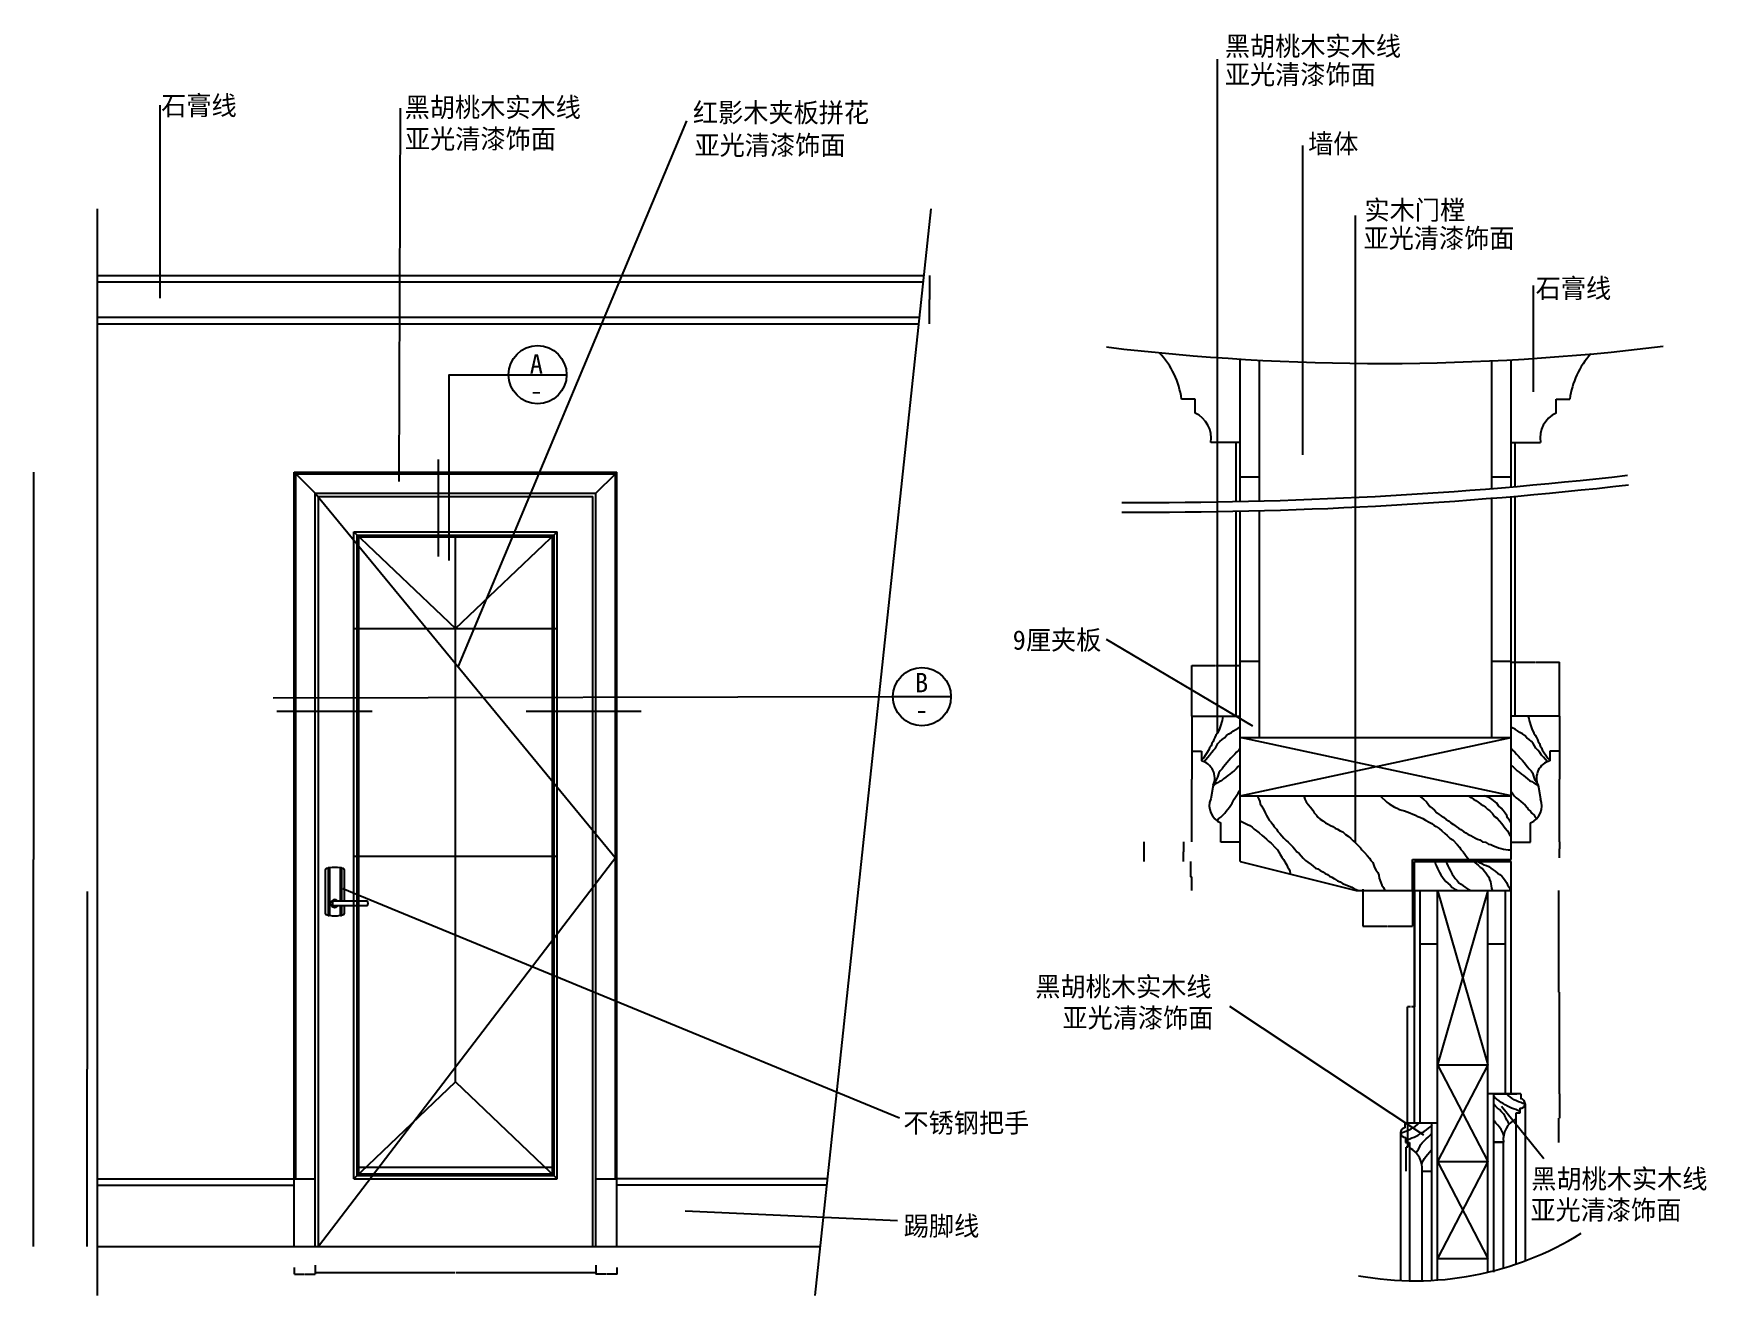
# Model space of a CAD drawing. Header units: metres. Extents: x 196 to 5380, y 199 to 7090.
# Drawn here: x 196 to 5380, y 3178 to 7090 of the extents above; entities that cross this region are included whole.
import ezdxf

# ---------------------------------------------------------------- set-up
doc = ezdxf.new("R2010")
doc.units = ezdxf.units.M
for name, color, linetype in [('2', 2, 'Continuous'), ('3', 3, 'Continuous'), ('4', 4, 'Continuous'), ('7', 7, 'Continuous'), ('BH', 3, 'Continuous'), ('DIM', 3, 'Continuous'), ('TEXT', 3, 'Continuous')]:
    doc.layers.add(name, color=color, linetype=linetype)
doc.dimstyles.get("Standard").update_dxf_attribs({"dimtxt": 2.5, "dimasz": 2.5, "dimexe": 1.25, "dimexo": 0.625, "dimtad": 1, "dimcen": 2.5, "dimazin": 3, "dimtfac": 1, "dimtmove": 0, "dimatfit": 3})

# ---------------------------------------------------------------- blocks, each defined once
blk = doc.blocks.new('*D1')
for p, q in [((4475.02, 4433.19), (4475.02, 4073.19)), ((4463.035, 4073.19), (4453.8, 4073.19)), ((4454.05, 3713.19), (4454.05, 4073.19)), ((4475.27, 4073.19), (4466.035, 4073.19))]:
    blk.add_line(p, q)
at = {"layer": 'Defpoints'}
for p in [(4475.02, 4433.19), (4475.02, 4073.19), (4454.05, 3713.19)]:
    blk.add_point(p, dxfattribs=at)
at = {"layer": 'DIM', "insert": (4464.535, 4073.19), "char_height": 1, "attachment_point": 5}
blk.add_mtext('120', dxfattribs=at)
blk = doc.blocks.new('*D2')
for p, q in [((4921.54, 4433.19), (4921.54, 4118.19)), ((4921.79, 4118.19), (4924.77, 4118.19)), ((4925.02, 3803.19), (4925.02, 4118.19))]:
    blk.add_line(p, q)
at = {"layer": 'Defpoints'}
for p in [(4921.54, 4433.19), (4921.54, 4118.19), (4925.02, 3803.19)]:
    blk.add_point(p, dxfattribs=at)
at = {"layer": 'DIM', "insert": (4923.28, 4119.315), "char_height": 1, "attachment_point": 5}
blk.add_mtext('120', dxfattribs=at)
blk = doc.blocks.new('*D3')
for p, q in [((361.65, 4429.87), (361.65, 3879.87)), ((361.4, 3879.87), (361.15, 3879.87)), ((361.65, 3329.87), (361.65, 3879.87)), ((361.65, 3879.87), (361.65, 3879.87)), ((361.9, 3879.87), (362.15, 3879.87))]:
    blk.add_line(p, q)
at = {"layer": 'Defpoints'}
for p in [(361.65, 4429.87), (361.65, 3879.87), (361.65, 3329.87)]:
    blk.add_point(p, dxfattribs=at)
at = {"layer": 'BH', "insert": (361.65, 3880.995), "char_height": 1, "attachment_point": 5}
blk.add_mtext('0', dxfattribs=at)
blk = doc.blocks.new('*D4')
for p, q in [((196.08, 5729.87), (196.08, 4529.87)), ((195.83, 4529.87), (195.58, 4529.87)), ((196.08, 3329.87), (196.08, 4529.87)), ((196.08, 4529.87), (196.08, 4529.87)), ((196.33, 4529.87), (196.58, 4529.87))]:
    blk.add_line(p, q)
at = {"layer": 'Defpoints'}
for p in [(196.08, 5729.87), (196.08, 4529.87), (196.08, 3329.87)]:
    blk.add_point(p, dxfattribs=at)
at = {"layer": 'BH', "insert": (196.08, 4530.995), "char_height": 1, "attachment_point": 5}
blk.add_mtext('0', dxfattribs=at)
blk = doc.blocks.new('*D5')
for p, q in [((1068.86, 3271.87), (1068.86, 3249.82)), ((1938.86, 3271.87), (1938.86, 3249.82)), ((1069.11, 3249.82), (1502.36, 3249.82)), ((1505.36, 3249.82), (1938.61, 3249.82))]:
    blk.add_line(p, q)
at = {"layer": 'Defpoints'}
for p in [(1068.86, 3271.87), (1938.86, 3271.87), (1068.86, 3249.82)]:
    blk.add_point(p, dxfattribs=at)
at = {"layer": 'DIM', "insert": (1503.86, 3249.82), "char_height": 1, "attachment_point": 5}
blk.add_mtext('870', dxfattribs=at)
blk = doc.blocks.new('*D19')
for p, q in [((1003.86, 3264.68), (1003.86, 3243.92)), ((1004.11, 3243.92), (1035.36, 3243.92)), ((1037.36, 3243.92), (1068.61, 3243.92)), ((1068.86, 3264.68), (1068.86, 3243.92))]:
    blk.add_line(p, q)
at = {"layer": 'Defpoints'}
for p in [(1003.86, 3264.68), (1003.86, 3243.92), (1068.86, 3264.68)]:
    blk.add_point(p, dxfattribs=at)
at = {"layer": 'BH', "insert": (1036.36, 3243.92), "char_height": 1, "attachment_point": 5}
blk.add_mtext('65', dxfattribs=at)
blk = doc.blocks.new('*D28')
for p, q in [((1970.36, 3243.92), (1938.61, 3243.92)), ((1938.86, 3264.68), (1938.86, 3243.92)), ((2004.11, 3243.92), (1972.36, 3243.92)), ((2003.86, 3264.68), (2003.86, 3243.92))]:
    blk.add_line(p, q)
at = {"layer": 'Defpoints'}
for p in [(1938.86, 3264.68), (2003.86, 3264.68), (2003.86, 3243.92)]:
    blk.add_point(p, dxfattribs=at)
at = {"layer": 'BH', "insert": (1971.36, 3243.92), "char_height": 1, "attachment_point": 5}
blk.add_mtext('65', dxfattribs=at)
blk = doc.blocks.new('*D29')
for p, q in [((4454.05, 3713.19), (4454.05, 3638.19)), ((4451.075, 3638.19), (4449.85, 3638.19)), ((4450.1, 3563.19), (4450.1, 3638.19)), ((4454.3, 3638.19), (4453.075, 3638.19))]:
    blk.add_line(p, q)
at = {"layer": 'Defpoints'}
for p in [(4454.05, 3713.19), (4454.05, 3638.19), (4450.1, 3563.19)]:
    blk.add_point(p, dxfattribs=at)
at = {"layer": 'DIM', "insert": (4452.075, 3638.19), "char_height": 1, "attachment_point": 5}
blk.add_mtext('25', dxfattribs=at)
blk = doc.blocks.new('*D30')
for p, q in [((4925.02, 3803.19), (4925.02, 3727.92)), ((4925.27, 3727.92), (4922.84, 3727.92)), ((4923.09, 3652.64), (4923.09, 3727.92))]:
    blk.add_line(p, q)
at = {"layer": 'Defpoints'}
for p in [(4925.02, 3803.19), (4925.02, 3727.92), (4923.09, 3652.64)]:
    blk.add_point(p, dxfattribs=at)
at = {"layer": 'DIM', "insert": (4924.055, 3726.795), "char_height": 1, "attachment_point": 5}
blk.add_mtext('25', dxfattribs=at)
blk = doc.blocks.new('*D31')
for p, q in [((3785.02, 4973.19), (3785.02, 5130.68)), ((3785.27, 5130.68), (3859.02, 5130.68)), ((3861.02, 5130.68), (3934.77, 5130.68)), ((3935.02, 4973.19), (3935.02, 5130.68))]:
    blk.add_line(p, q)
at = {"layer": 'Defpoints'}
for p in [(3785.02, 5130.68), (3785.02, 4973.19), (3935.02, 4973.19)]:
    blk.add_point(p, dxfattribs=at)
at = {"layer": 'BH', "insert": (3860.02, 5130.68), "char_height": 1, "attachment_point": 5}
blk.add_mtext('25', dxfattribs=at)
blk = doc.blocks.new('*D32')
for p, q in [((3785.02, 4973.19), (3785.02, 4778.54)), ((3784.77, 4778.54), (3784.52, 4778.54)), ((3785.02, 4583.9), (3785.02, 4778.54)), ((3785.02, 4778.54), (3785.02, 4778.54)), ((3785.27, 4778.54), (3785.52, 4778.54))]:
    blk.add_line(p, q)
at = {"layer": 'Defpoints'}
for p in [(3785.02, 4973.19), (3785.02, 4778.54), (3785.02, 4583.9)]:
    blk.add_point(p, dxfattribs=at)
at = {"layer": 'DIM', "insert": (3785.02, 4779.665), "char_height": 1, "attachment_point": 5}
blk.add_mtext('65', dxfattribs=at)
blk = doc.blocks.new('*D33')
for p, q in [((3760.07, 4583.9), (3760.07, 4553.09)), ((3759.82, 4553.09), (3759.57, 4553.09)), ((3760.07, 4523.19), (3760.07, 4553.09)), ((3760.07, 4553.09), (3760.07, 4553.09)), ((3760.32, 4553.09), (3760.57, 4553.09))]:
    blk.add_line(p, q)
at = {"layer": 'Defpoints'}
for p in [(3760.07, 4583.9), (3760.07, 4553.09), (3760.07, 4523.19)]:
    blk.add_point(p, dxfattribs=at)
at = {"layer": 'DIM', "insert": (3760.07, 4554.215), "char_height": 1, "attachment_point": 5}
blk.add_mtext('10', dxfattribs=at)
blk = doc.blocks.new('*D34')
for p, q in [((3781.1, 4523.19), (3781.1, 4475.86)), ((3781.35, 4475.86), (3782.475, 4475.86)), ((3784.475, 4475.86), (3785.6, 4475.86)), ((3785.85, 4433.4), (3785.85, 4475.86))]:
    blk.add_line(p, q)
at = {"layer": 'Defpoints'}
for p in [(3781.1, 4523.19), (3781.1, 4475.86), (3785.85, 4433.4)]:
    blk.add_point(p, dxfattribs=at)
at = {"layer": 'DIM', "insert": (3783.475, 4475.86), "char_height": 1, "attachment_point": 5}
blk.add_mtext('15', dxfattribs=at)
blk = doc.blocks.new('*D35')
for p, q in [((2972.9, 6339.87), (2972.9, 6264.87)), ((2972.65, 6264.87), (2972.4, 6264.87)), ((2972.9, 6189.87), (2972.9, 6264.87)), ((2972.9, 6264.87), (2972.9, 6264.87)), ((2973.15, 6264.87), (2973.4, 6264.87))]:
    blk.add_line(p, q)
at = {"layer": 'Defpoints'}
for p in [(2972.9, 6339.87), (2972.9, 6264.87), (2972.9, 6189.87)]:
    blk.add_point(p, dxfattribs=at)
at = {"layer": 'DIM', "insert": (2972.9, 6265.995), "char_height": 1, "attachment_point": 5}
blk.add_mtext('0', dxfattribs=at)
blk = doc.blocks.new('*D36')
for p, q in [((4775.02, 4973.19), (4775.02, 5141.43)), ((4775.27, 5141.43), (4849.02, 5141.43)), ((4851.02, 5141.43), (4924.77, 5141.43)), ((4925.02, 4973.19), (4925.02, 5141.43))]:
    blk.add_line(p, q)
at = {"layer": 'Defpoints'}
for p in [(4775.02, 5141.43), (4775.02, 4973.19), (4925.02, 4973.19)]:
    blk.add_point(p, dxfattribs=at)
at = {"layer": 'DIM', "insert": (4850.02, 5141.43), "char_height": 1, "attachment_point": 5}
blk.add_mtext('25', dxfattribs=at)
blk = doc.blocks.new('*D37')
for p, q in [((4315.39, 4436.94), (4315.39, 4323.19)), ((4469.02, 4433.19), (4469.02, 4323.19)), ((4315.64, 4323.19), (4391.205, 4323.19)), ((4393.205, 4323.19), (4468.77, 4323.19))]:
    blk.add_line(p, q)
at = {"layer": 'Defpoints'}
for p in [(4315.39, 4436.94), (4469.02, 4433.19), (4315.39, 4323.19)]:
    blk.add_point(p, dxfattribs=at)
at = {"layer": 'DIM', "insert": (4392.205, 4323.19), "char_height": 1, "attachment_point": 5}
blk.add_mtext('30', dxfattribs=at)
blk = doc.blocks.new('*D38')
for p, q in [((4925.02, 4973.19), (4925.02, 4778.75)), ((4924.77, 4778.75), (4924.52, 4778.75)), ((4925.02, 4584.31), (4925.02, 4778.75)), ((4925.02, 4778.75), (4925.02, 4778.75)), ((4925.27, 4778.75), (4925.52, 4778.75))]:
    blk.add_line(p, q)
at = {"layer": 'Defpoints'}
for p in [(4925.02, 4973.19), (4925.02, 4778.75), (4925.02, 4584.31)]:
    blk.add_point(p, dxfattribs=at)
at = {"layer": 'DIM', "insert": (4925.02, 4779.875), "char_height": 1, "attachment_point": 5}
blk.add_mtext('65', dxfattribs=at)
blk = doc.blocks.new('*D39')
for p, q in [((4925.02, 4584.31), (4925.02, 4562.19)), ((4924.77, 4562.19), (4924.52, 4562.19)), ((4925.02, 4534.26), (4925.02, 4562.19)), ((4925.02, 4562.19), (4925.02, 4562.19)), ((4925.27, 4562.19), (4925.52, 4562.19))]:
    blk.add_line(p, q)
at = {"layer": 'Defpoints'}
for p in [(4925.02, 4584.31), (4925.02, 4562.19), (4925.02, 4534.26)]:
    blk.add_point(p, dxfattribs=at)
at = {"layer": 'DIM', "insert": (4925.02, 4563.315), "char_height": 1, "attachment_point": 5}
blk.add_mtext('10', dxfattribs=at)

msp = doc.modelspace()

# ---------------------------------------------------------------- hatches: boundary and pattern name
at = {"layer": '3'}
h = msp.add_hatch(dxfattribs=at)
h.set_pattern_fill('DOLMIT', scale=90)
h.paths.add_polyline_path([(3995.02, 6076.86), (3935.02, 6080.29), (3935.02, 5640.85), (3995.02, 5642.48)])
h.paths.add_polyline_path([(3995.02, 5612.47), (3935.02, 5610.84), (3935.02, 4907.19), (3995.02, 4907.19)])
h.paths.add_polyline_path([(4775.02, 5655.94), (4715.02, 5651.12), (4715.02, 4907.19), (4775.02, 4907.19)])
h.paths.add_polyline_path([(4715.02, 5681.21), (4775.02, 5686.04), (4775.02, 6078.12), (4715.02, 6075)])
at = {"layer": '4'}
h = msp.add_hatch(dxfattribs=at)
h.set_pattern_fill('AR-CONC', scale=150)
h.paths.add_polyline_path([(4775.02, 5821.69), (4866.08, 5821.69, -0.34), (4914.57, 5912.95), (4914.57, 5956.29), (4956.6, 5956.29, -0.15), (5021.91, 6096.28, -0.01), (4775.02, 6078.12)])
at = {"layer": 'BH'}
h = msp.add_hatch(dxfattribs=at)
h.set_pattern_fill('AR-CONC', scale=30)
h.paths.add_polyline_path([(3935.02, 6080.29, -0.01), (3684.6, 6100.07, -0.16), (3753.44, 5956.29), (3795.47, 5956.29), (3795.47, 5912.95, -0.34), (3843.96, 5821.69), (3935.02, 5821.69)])
h = msp.add_hatch(dxfattribs=at)
h.set_pattern_fill('ANSI31', scale=1200)
h.paths.add_polyline_path([(4715.02, 5681.21), (4715.02, 6075, -0.03), (3995.02, 6076.86), (3995.02, 5642.48, 0.01)])
h.paths.add_polyline_path([(3995.02, 5612.47), (3995.02, 4907.19), (4715.02, 4907.19), (4715.02, 5651.12, -0.01)])
h = msp.add_hatch(dxfattribs=at)
h.set_pattern_fill('AR-CONC', scale=30)
h.paths.add_polyline_path([(4775.02, 5821.69), (4866.08, 5821.69, -0.34), (4914.57, 5912.95), (4914.57, 5956.29), (4956.6, 5956.29, -0.15), (5021.91, 6096.28, -0.01), (4775.02, 6078.12)])
h = msp.add_hatch(dxfattribs=at)
h.set_pattern_fill('PLASTI', scale=900)
h.paths.add_polyline_path([(1503.86, 5244.87), (1203.86, 5244.87), (1203.86, 4539.87), (1503.86, 4539.87)])
h.paths.add_polyline_path([(1503.86, 5244.87), (1204.61, 5529.87), (1203.86, 5529.87), (1203.86, 5244.87)])
h = msp.add_hatch(dxfattribs=at)
h.set_pattern_fill('PLASTI', scale=900)
h.paths.add_polyline_path([(1503.86, 5529.87), (1204.61, 5529.87), (1503.86, 5244.87)])
h.paths.add_polyline_path([(1503.86, 5244.87), (1803.11, 5529.87), (1503.86, 5529.87)])
h = msp.add_hatch(dxfattribs=at)
h.set_pattern_fill('PLASTI', scale=900)
h.paths.add_polyline_path([(1503.86, 4539.87), (1803.86, 4539.87), (1803.86, 5244.87), (1503.86, 5244.87)])
h.paths.add_polyline_path([(1803.86, 5244.87), (1803.86, 5529.87), (1803.11, 5529.87), (1503.86, 5244.87)])
h = msp.add_hatch(dxfattribs=at)
h.set_pattern_fill('PLASTI', scale=900)
h.paths.add_polyline_path([(1203.86, 3839.87), (1503.86, 3839.87), (1503.86, 4539.87), (1203.86, 4539.87)])
h.paths.add_polyline_path([(1203.86, 3554.87), (1204.61, 3554.87), (1503.86, 3839.87), (1203.86, 3839.87)])
h = msp.add_hatch(dxfattribs=at)
h.set_pattern_fill('PLASTI', scale=900)
h.paths.add_polyline_path([(1803.86, 4539.87), (1503.86, 4539.87), (1503.86, 3839.87), (1803.86, 3839.87)])
h.paths.add_polyline_path([(1803.86, 3839.87), (1503.86, 3839.87), (1803.11, 3554.87), (1803.86, 3554.87)])
h = msp.add_hatch(dxfattribs=at)
h.set_pattern_fill('DOLMIT', scale=96)
h.paths.add_polyline_path([(4493.02, 3713.19), (4547.02, 3713.19), (4547.02, 4433.19), (4493.02, 4433.19)])
h = msp.add_hatch(dxfattribs=at)
h.set_pattern_fill('DOLMIT', scale=96)
h.paths.add_polyline_path([(4757.02, 4433.19), (4703.02, 4433.19), (4703.02, 3803.19), (4757.02, 3803.19)])
h = msp.add_hatch(dxfattribs=at)
h.set_pattern_fill('PLASTI', scale=900)
h.paths.add_polyline_path([(1503.86, 3839.87), (1204.61, 3554.87), (1803.11, 3554.87)])

# ---------------------------------------------------------------- linework, layer by layer
at = {"layer": '2'}
for p, q in [((3995.02, 5642.48), (3995.02, 6076.86)), ((4715.02, 5681.21), (4715.02, 6075)), ((3995.02, 4907.19), (3995.02, 5612.47)), ((4715.02, 4907.19), (4715.02, 5651.12)), ((3935.02, 4907.19), (4775.02, 4907.19)), ((3995.02, 4907.19), (3995.02, 4907.19)), ((394.43, 3329.87), (2635.24, 3329.87))]:
    msp.add_line(p, q, dxfattribs=at)
at = {"layer": '3'}
for p, q in [((1068.86, 5664.87), (1003.86, 5729.87)), ((1938.86, 5664.87), (1998.86, 5724.87)), ((1078.86, 3329.87), (1078.86, 5654.87)), ((1078.86, 5654.87), (1928.86, 5654.87)), ((1928.86, 3329.87), (1928.86, 5654.87)), ((1198.86, 3549.87), (1198.86, 5534.87)), ((1198.86, 5534.87), (1808.86, 5534.87)), ((1808.86, 3549.87), (1808.86, 5534.87)), ((950.28, 4988.6), (1244.88, 4988.6)), ((1722.4, 4988.86), (2078.55, 4988.86)), ((3935.02, 4727.19), (4775.02, 4907.19)), ((4775.02, 4727.19), (3935.02, 4907.19)), ((1108.55, 4502.75), (1108.55, 4356.99)), ((1112.55, 4503.33), (1112.55, 4356.41)), ((1146.55, 4503.33), (1146.55, 4399.91)), ((1150.55, 4502.75), (1150.55, 4399.91)), ((4547.02, 4433.19), (4703.02, 3893.19)), ((4703.02, 4433.19), (4547.02, 3893.19)), ((1146.55, 4386.5), (1146.55, 4356.41)), ((1150.55, 4386.5), (1150.55, 4356.99)), ((4703.02, 3893.19), (4547.02, 3593.19)), ((4547.02, 3893.19), (4703.02, 3593.19)), ((4547.02, 3893.19), (4703.02, 3893.19)), ((4817.94, 3771.83), (4817.94, 3285.38)), ((4432.1, 3681.83), (4432.1, 3224.63)), ((4789.66, 3725.78), (4789.66, 3275.29)), ((4460.38, 3635.78), (4460.38, 3223.59)), ((4751.02, 3263.07), (4751.02, 3653.19)), ((4703.02, 3593.19), (4547.02, 3293.19)), ((4547.02, 3593.19), (4703.02, 3293.19)), ((4547.02, 3593.19), (4703.02, 3593.19)), ((1198.86, 3549.87), (1808.86, 3549.87)), ((4499.02, 3223.87), (4499.02, 3563.19)), ((394.43, 3519.87), (1003.86, 3519.87)), ((2654.45, 3519.87), (2003.86, 3519.87)), ((4547.02, 3293.19), (4703.02, 3293.19))]:
    msp.add_line(p, q, dxfattribs=at)
for points in [[(3568.33, 5636.26, 0.03), (5135.28, 5720.3, 0.03)], [(3568.33, 5606.26, 0.03), (5138.48, 5690.48, -0.71)]]:
    msp.add_lwpolyline(points, format="xyb", dxfattribs=at)
for points in [[(4801.75, 3748.78), (4795.51, 3751.66), (4789.27, 3754.06), (4782.55, 3756.45), (4775.83, 3758.85), (4769.59, 3762.21), (4763.35, 3765.09), (4756.62, 3769.4), (4750.38, 3772.76), (4744.14, 3776.59), (4737.42, 3781.87), (4730.7, 3786.19), (4724.46, 3791.46), (4720.14, 3796.74)], [(4817.59, 3773.24), (4811.35, 3773.24), (4804.63, 3776.11), (4797.91, 3778.51), (4791.19, 3781.87), (4784.47, 3784.75), (4778.23, 3788.58), (4771.99, 3793.38), (4765.75, 3797.69), (4760.46, 3802.97)], [(4769.11, 3708.98), (4766.23, 3715.21), (4761.91, 3721.93), (4758.54, 3728.64), (4755.66, 3735.35), (4750.86, 3741.59), (4745.1, 3747.82), (4738.86, 3754.06), (4732.62, 3758.85), (4726.38, 3765.09), (4721.1, 3770.84)], [(4432.45, 3683.24), (4438.69, 3683.24), (4445.41, 3686.11), (4452.13, 3688.51), (4458.85, 3691.87), (4465.58, 3694.75), (4471.82, 3698.58), (4478.06, 3703.38), (4484.3, 3707.69), (4489.58, 3712.97)], [(4448.29, 3658.78), (4454.53, 3661.66), (4460.77, 3664.06), (4467.5, 3666.45), (4474.22, 3668.85), (4480.46, 3672.21), (4486.7, 3675.09), (4493.42, 3679.4), (4499.66, 3682.76), (4505.9, 3686.59), (4512.62, 3691.87), (4519.34, 3696.19), (4525.58, 3701.46), (4529.9, 3706.74)], [(4752.3, 3673.49), (4750.38, 3679.73), (4747.5, 3685.96), (4743.66, 3692.67), (4739.34, 3699.39), (4733.58, 3705.62), (4727.82, 3711.86), (4723.02, 3718.09), (4721.1, 3720.97)], [(4480.94, 3618.98), (4483.82, 3625.21), (4488.14, 3631.93), (4491.5, 3638.64), (4494.38, 3645.35), (4499.18, 3651.59), (4504.94, 3657.82), (4511.18, 3664.06), (4517.42, 3668.85), (4523.66, 3675.09), (4528.94, 3680.84)], [(4497.74, 3583.49), (4499.66, 3589.73), (4502.54, 3595.96), (4506.38, 3602.67), (4510.7, 3609.39), (4516.46, 3615.62), (4522.22, 3621.86), (4527.02, 3628.09), (4528.94, 3630.97)]]:
    msp.add_lwpolyline(points, dxfattribs=at)
for centre, radius, start, end in [((4373.46, 13226.88), 7160.03, 263.16, 277), ((4476.65, 4197.36), 973.75, 259.64, 301.95)]:
    msp.add_arc(centre, radius, start, end, dxfattribs=at)
at = {"layer": '4'}
for p, q in [((394.43, 6339.87), (2955.44, 6339.87)), ((394.43, 6189.87), (2939.43, 6189.87)), ((4775.02, 5686.04), (4775.02, 6078.12)), ((3795.47, 5956.29), (3753.44, 5956.29)), ((3795.47, 5912.95), (3795.47, 5956.29)), ((4914.57, 5956.29), (4956.6, 5956.29)), ((4914.57, 5912.95), (4914.57, 5956.29)), ((3935.02, 5821.69), (3843.96, 5821.69)), ((4775.02, 5821.69), (4835.02, 5821.69)), ((4775.02, 5821.69), (4866.08, 5821.69)), ((1003.86, 3329.87), (1003.86, 5729.87)), ((1003.86, 5729.87), (2003.86, 5729.87)), ((2003.86, 3329.87), (2003.86, 5729.87)), ((1068.86, 3329.87), (1068.86, 5664.87)), ((1068.86, 5664.87), (1938.86, 5664.87)), ((1068.86, 5664.87), (2003.86, 4529.87)), ((1938.86, 3329.87), (1938.86, 5664.87)), ((4775.02, 4529.19), (4775.02, 5655.94)), ((3785.02, 4973.19), (3935.02, 4973.19)), ((3785.02, 4973.19), (3785.02, 4865.19)), ((4925.02, 4973.19), (4775.02, 4973.19)), ((4925.02, 4973.19), (4925.02, 4865.19)), ((3785.02, 4865.19), (3815.02, 4865.19)), ((3815.02, 4865.19), (3815.02, 4835.19)), ((4925.02, 4865.19), (4895.02, 4865.19)), ((4895.02, 4865.19), (4895.02, 4835.19)), ((3851.81, 4759.37), (3843.82, 4717.34)), ((4858.23, 4759.37), (4866.22, 4717.34)), ((3875.02, 4583.19), (3875.02, 4643.19)), ((4835.02, 4583.19), (4835.02, 4643.19)), ((3935.02, 4583.19), (3875.02, 4583.19)), ((3935.02, 4583.19), (3875.02, 4583.19)), ((3935.02, 4523.19), (3935.02, 4583.19)), ((3935.02, 4523.19), (3935.02, 4583.19)), ((3935.02, 4523.19), (3935.02, 4583.19)), ((4775.02, 4583.19), (4835.02, 4583.19)), ((4775.02, 4583.19), (4835.02, 4583.19)), ((2003.86, 4539.87), (1078.86, 3329.87)), ((3935.02, 4523.19), (4295.02, 4433.19)), ((3935.02, 4523.19), (3935.02, 4523.19)), ((3935.02, 4523.19), (3935.02, 4523.19)), ((3935.02, 4523.19), (3935.02, 4523.19)), ((3935.02, 4523.19), (3935.02, 4523.19)), ((3935.02, 4523.19), (3935.02, 4523.19)), ((3935.02, 4523.19), (3935.02, 4523.19)), ((4469.02, 4529.19), (4775.02, 4529.19)), ((4469.02, 4433.19), (4469.02, 4529.19)), ((4475.02, 3713.19), (4475.02, 4523.19)), ((4775.02, 3803.19), (4775.02, 4523.19)), ((4295.02, 4433.19), (4469.02, 4433.19)), ((4721.02, 3250.29), (4721.02, 3803.19)), ((4721.02, 3803.19), (4793.02, 3803.19)), ((4793.02, 3803.19), (4721.02, 3803.19)), ((4805.02, 3803.19), (4721.02, 3803.19)), ((4805.02, 3803.19), (4805.02, 3787.92)), ((4802.39, 3742.72), (4789.66, 3742.72)), ((4789.66, 3742.72), (4789.66, 3725.78)), ((4802.39, 3758.26), (4802.39, 3742.72)), ((4445.02, 3713.19), (4529.02, 3713.19)), ((4445.02, 3713.19), (4445.02, 3697.92)), ((4457.02, 3713.19), (4529.02, 3713.19)), ((4529.02, 3225.02), (4529.02, 3713.19)), ((4447.65, 3668.26), (4447.65, 3652.72)), ((4447.65, 3652.72), (4460.38, 3652.72)), ((4460.38, 3652.72), (4460.38, 3635.78)), ((4721.02, 3653.19), (4751.02, 3653.19)), ((4751.02, 3653.19), (4721.02, 3653.19)), ((4751.02, 3653.19), (4721.02, 3653.19)), ((394.43, 3539.87), (1003.86, 3539.87)), ((1003.86, 3539.87), (1068.86, 3539.87)), ((1938.86, 3539.87), (2003.86, 3539.87)), ((2656.58, 3539.87), (2003.86, 3539.87)), ((4499.02, 3563.19), (4529.02, 3563.19)), ((4499.02, 3563.19), (4529.02, 3563.19)), ((897.35, 3329.87), (897.35, 3329.87))]:
    msp.add_line(p, q, dxfattribs=at)
msp.add_lwpolyline([(3935.02, 4727.19), (4775.02, 4727.19)], dxfattribs=at)
for centre, radius, start, end in [((3497.86, 5922.28), 257.84, 7.58, 43.59), ((5212.19, 5922.28), 257.84, 137.56, 172.42), ((3761.36, 5836.31), 83.89, 349.96, 66.01), ((4948.69, 5836.31), 83.89, 113.99, 190.04), ((3801.08, 4781.59), 55.38, 336.35, 75.42), ((4908.96, 4781.59), 55.38, 104.58, 203.65), ((3896.56, 4695.89), 56.93, 157.87, 247.77), ((4813.49, 4695.89), 56.93, 292.23, 22.13), ((4803.1, 3773.15), 14.9, 267.28, 82.58), ((4446.95, 3683.15), 14.9, 97.42, 272.72), ((4824, 3660.92), 73.38, 117.9, 186.05), ((4426.05, 3570.92), 73.38, 353.95, 62.1)]:
    msp.add_arc(centre, radius, start, end, dxfattribs=at)
at = {"layer": '7'}
for p, q in [((394.43, 6319.87), (2953.3, 6319.87)), ((394.43, 6209.87), (2941.56, 6209.87)), ((3935.02, 5640.85), (3935.02, 6080.29)), ((4775.02, 5686.04), (4775.02, 6078.12)), ((3923.02, 5640.56), (3923.02, 5821.69)), ((4787.02, 5687.04), (4787.02, 5821.69)), ((1008.86, 3539.87), (1008.86, 5724.87)), ((1008.86, 5724.87), (1998.86, 5724.87)), ((1998.86, 3539.87), (1998.86, 5724.87)), ((4775.02, 4529.19), (4775.02, 5655.94)), ((4787.02, 4973.19), (4787.02, 5656.94)), ((3923.02, 4973.19), (3923.02, 5610.55)), ((3935.02, 4523.19), (3935.02, 5610.84)), ((1188.86, 3539.87), (1188.86, 5544.87)), ((1188.86, 5544.87), (1818.86, 5544.87)), ((1203.86, 3554.87), (1203.86, 5529.87)), ((1203.86, 5529.87), (1803.86, 5529.87)), ((1803.86, 3554.87), (1803.86, 5529.87)), ((1818.86, 3539.87), (1818.86, 5544.87)), ((4475.02, 4523.19), (4775.02, 4523.19)), ((4475.02, 4433.19), (4775.02, 4433.19)), ((4493.02, 3713.19), (4493.02, 4433.19)), ((4547.02, 3226.11), (4547.02, 4433.19)), ((4703.02, 3250.29), (4703.02, 4433.19)), ((4721.02, 3803.19), (4703.02, 3803.19)), ((4529.02, 3713.19), (4547.02, 3713.19)), ((1188.86, 3539.87), (1818.86, 3539.87)), ((1203.86, 3554.87), (1803.86, 3554.87))]:
    msp.add_line(p, q, dxfattribs=at)
msp.add_lwpolyline([(1159.55, 4399.91), (1159.55, 4496.39, 0.32), (1156.22, 4501.1, 0.02), (1150.55, 4502.75, 0.5), (1146.55, 4503.33, 0.09), (1112.55, 4503.33, 0.5), (1108.55, 4502.75, 0.02), (1102.89, 4501.1, 0.32), (1099.55, 4496.39), (1099.55, 4363.34, 0.32), (1102.89, 4358.63, 0.02), (1108.55, 4356.99, 0.5), (1112.55, 4356.41, 0.09), (1146.55, 4356.41, 0.5), (1150.55, 4356.99, 0.02), (1156.22, 4358.63, 0.32), (1159.55, 4363.34), (1159.55, 4386.5)], format="xyb", dxfattribs=at)
msp.add_lwpolyline([(1122.53, 4388.19, 0.28), (1125.2, 4386.5), (1229.55, 4386.5, 0.42), (1229.55, 4399.91), (1125.2, 4399.91, 0.28), (1122.53, 4398.22, 0.14)], format="xyb", close=True, dxfattribs=at)
msp.add_arc((1129.55, 4393.06), 12, 34.8, 326.85, dxfattribs=at)
at = {"layer": 'BH'}
for p, q in [((1188.86, 5544.87), (1503.86, 5244.87)), ((1503.86, 5244.87), (1818.86, 5544.87)), ((1503.86, 3839.87), (1503.86, 5529.87)), ((1188.86, 5244.87), (1818.86, 5244.87)), ((1188.86, 4539.87), (1818.86, 4539.87)), ((4757.02, 3803.19), (4757.02, 4433.19)), ((1188.86, 3539.87), (1503.86, 3839.87)), ((1503.86, 3839.87), (1818.86, 3539.87))]:
    msp.add_line(p, q, dxfattribs=at)
for points in [[(3881.82, 4972.97), (3880.74, 4966.47), (3879.65, 4959.97), (3873.15, 4940.48), (3870.98, 4933.98), (3864.47, 4920.98), (3860.14, 4914.49), (3856.88, 4907.99), (3853.63, 4901.49), (3851.46, 4894.99), (3847.13, 4888.5), (3844.96, 4882), (3840.62, 4875.5), (3838.45, 4869), (3821.11, 4843.01), (3815.02, 4836.93)], [(3822.8, 4832.21), (3828.75, 4839.14), (3834.69, 4846.07), (3840.64, 4853), (3846.59, 4860.92), (3852.54, 4867.85), (3858.48, 4874.79), (3866.41, 4888.65), (3872.36, 4895.58), (3879.3, 4901.52), (3886.24, 4906.47), (3893.18, 4913.4), (3900.12, 4918.35), (3908.05, 4923.3), (3914.99, 4928.26), (3921.92, 4932.22), (3928.86, 4936.18), (3934.81, 4940.14)], [(4887.25, 4832.21), (4881.3, 4839.14), (4875.35, 4846.07), (4869.4, 4853), (4863.46, 4860.92), (4857.51, 4867.85), (4851.56, 4874.79), (4843.63, 4888.65), (4837.68, 4895.58), (4830.74, 4901.52), (4823.8, 4906.47), (4816.87, 4913.4), (4809.93, 4918.35), (4802, 4923.3), (4795.06, 4928.26), (4788.12, 4932.22), (4781.18, 4936.18), (4775.23, 4940.14)], [(4828.22, 4972.97), (4829.31, 4966.47), (4830.39, 4959.97), (4836.9, 4940.48), (4839.07, 4933.98), (4845.57, 4920.98), (4849.91, 4914.49), (4853.16, 4907.99), (4856.41, 4901.49), (4858.58, 4894.99), (4862.92, 4888.5), (4865.08, 4882), (4869.42, 4875.5), (4871.59, 4869), (4888.94, 4843.01), (4895.02, 4836.93)], [(3934.94, 4874.42), (3930.61, 4867.92), (3924.1, 4862.5), (3918.68, 4856.01), (3912.18, 4849.51), (3906.75, 4843.01), (3900.25, 4836.51), (3894.83, 4830.02), (3883.99, 4817.02), (3879.65, 4810.52), (3873.15, 4804.03), (3868.81, 4797.53), (3864.47, 4784.53), (3862.31, 4778.04), (3857.97, 4771.54), (3855.8, 4765.04), (3851.73, 4758.94)], [(4775.1, 4874.42), (4779.44, 4867.92), (4785.94, 4862.5), (4791.36, 4856.01), (4797.87, 4849.51), (4803.29, 4843.01), (4809.79, 4836.51), (4815.21, 4830.02), (4826.06, 4817.02), (4830.39, 4810.52), (4836.9, 4804.03), (4841.23, 4797.53), (4845.57, 4784.53), (4847.74, 4778.04), (4852.07, 4771.54), (4854.24, 4765.04), (4858.31, 4758.94)], [(3934.94, 4820.27), (3928.44, 4817.02), (3923.02, 4810.52), (3916.51, 4804.03), (3910.01, 4799.69), (3903.5, 4794.28), (3897, 4789.95), (3890.49, 4784.53), (3883.99, 4779.12), (3877.48, 4773.7), (3870.98, 4771.54), (3864.47, 4767.21), (3857.97, 4762.87), (3851.46, 4756.38), (3851.19, 4756.1)], [(4775.1, 4820.27), (4781.61, 4817.02), (4787.03, 4810.52), (4793.53, 4804.03), (4800.04, 4799.69), (4806.54, 4794.28), (4813.05, 4789.95), (4819.55, 4784.53), (4826.06, 4779.12), (4832.56, 4773.7), (4839.07, 4771.54), (4845.57, 4767.21), (4852.07, 4762.87), (4858.58, 4756.38), (4858.85, 4756.1)], [(3865.43, 4649.46), (3868.58, 4656.8), (3874.87, 4660.99), (3881.17, 4667.28), (3887.47, 4672.52), (3891.66, 4678.81), (3896.91, 4685.1), (3902.16, 4691.39), (3910.55, 4703.97), (3913.7, 4710.26), (3916.85, 4716.55), (3921.04, 4722.84), (3925.24, 4729.12), (3929.44, 4735.41), (3933.63, 4741.7), (3933.63, 4742.75)], [(3987.61, 4727.19), (3993, 4716.42), (3995.82, 4709.39), (3997.22, 4702.37), (4001.44, 4695.34), (4005.66, 4688.31), (4009.88, 4681.29), (4012.7, 4674.26), (4016.92, 4665.83), (4021.14, 4658.8), (4025.36, 4651.77), (4030.99, 4644.75), (4036.61, 4637.72), (4040.84, 4630.69), (4047.87, 4623.67), (4052.09, 4616.64), (4057.72, 4609.61), (4064.75, 4602.59), (4070.38, 4595.56), (4077.41, 4588.53), (4084.45, 4582.91), (4091.48, 4575.89), (4098.52, 4568.86), (4104.14, 4561.83), (4111.18, 4553.4), (4118.21, 4547.78), (4123.84, 4540.75), (4130.88, 4533.73), (4137.91, 4526.7), (4144.94, 4521.08), (4154.79, 4514.05), (4161.83, 4508.43), (4168.86, 4502.81), (4175.9, 4500), (4182.93, 4495.78), (4191.37, 4491.57), (4198.41, 4485.94), (4205.44, 4483.13), (4212.47, 4477.51), (4219.51, 4474.7), (4227.95, 4469.08), (4236.39, 4463.46), (4244.83, 4460.65), (4251.87, 4455.03), (4265.94, 4449.41), (4272.97, 4446.59), (4281.41, 4443.78), (4288.45, 4438.16), (4303.38, 4433.19)], [(4133.69, 4723.45), (4135.1, 4716.42), (4139.32, 4707.99), (4146.35, 4699.56), (4153.39, 4691.12), (4160.42, 4682.69), (4164.64, 4674.26), (4171.67, 4667.23), (4175.9, 4660.21), (4182.93, 4654.59), (4191.37, 4648.96), (4199.81, 4643.34), (4208.25, 4639.13), (4215.29, 4634.91), (4222.32, 4632.1), (4229.36, 4626.48), (4236.39, 4623.67), (4244.83, 4618.05), (4253.27, 4615.24), (4261.71, 4606.8), (4270.16, 4601.18), (4278.6, 4594.16), (4285.63, 4587.13), (4292.67, 4581.51), (4301.11, 4573.08), (4308.14, 4566.05), (4312.36, 4559.02), (4320.8, 4550.59), (4329.24, 4542.16), (4336.28, 4533.73), (4340.5, 4526.7), (4346.13, 4519.67), (4348.94, 4511.24), (4351.75, 4504.21), (4355.98, 4497.19), (4361.6, 4488.76), (4364.42, 4480.32), (4365.82, 4471.89), (4371.45, 4457.84), (4374.26, 4449.41), (4379.89, 4442.38), (4382.71, 4435.35), (4384.11, 4432.54)], [(4369.11, 4727.19), (4389.74, 4706.58), (4396.77, 4702.37), (4405.22, 4696.75), (4413.66, 4691.12), (4422.1, 4688.31), (4429.13, 4684.1), (4436.17, 4682.69), (4444.61, 4679.88), (4453.05, 4677.07), (4461.49, 4674.26), (4469.93, 4670.04), (4478.37, 4667.23), (4485.41, 4663.02), (4492.44, 4660.21), (4500.88, 4655.99), (4509.33, 4651.77), (4520.58, 4644.75), (4529.02, 4640.53), (4536.06, 4634.91), (4543.09, 4632.1), (4551.53, 4625.07), (4559.97, 4618.05), (4569.82, 4609.61), (4576.86, 4603.99), (4585.3, 4595.56), (4593.74, 4589.94), (4607.81, 4575.89), (4614.84, 4567.45), (4619.06, 4560.43), (4626.1, 4553.4), (4631.72, 4546.37), (4635.94, 4539.35), (4644.08, 4529.19)], [(4490.22, 4727.19), (4503.7, 4716.42), (4512.14, 4707.99), (4523.39, 4693.94), (4530.43, 4688.31), (4537.46, 4682.69), (4544.5, 4674.26), (4551.53, 4668.64), (4558.57, 4664.42), (4565.6, 4660.21), (4574.04, 4653.18), (4581.08, 4648.96), (4588.11, 4643.34), (4596.55, 4637.72), (4604.99, 4632.1), (4612.03, 4626.48), (4619.06, 4622.26), (4627.5, 4616.64), (4634.54, 4612.43), (4641.57, 4606.8), (4650.01, 4603.99), (4657.05, 4599.78), (4664.08, 4595.56), (4671.12, 4592.75), (4678.15, 4589.94), (4686.59, 4584.32), (4695.03, 4582.91), (4704.88, 4577.29), (4711.92, 4575.89), (4720.36, 4571.67), (4728.8, 4568.86), (4735.83, 4566.05), (4744.27, 4563.24), (4751.31, 4561.83), (4765.38, 4559.02), (4775.02, 4559.02)], [(4642.83, 4727.19), (4651.42, 4722.04), (4658.45, 4716.42), (4665.49, 4712.2), (4672.52, 4706.58), (4680.96, 4700.96), (4688, 4696.75), (4695.03, 4691.12), (4702.07, 4685.5), (4709.1, 4679.88), (4717.54, 4671.45), (4723.17, 4663.02), (4731.61, 4657.4), (4738.65, 4648.96), (4745.68, 4640.53), (4751.31, 4633.51), (4756.94, 4626.48), (4763.97, 4618.05), (4768.19, 4611.02), (4771, 4603.99), (4775.02, 4599.98)], [(4775.02, 4642.74), (4769.6, 4651.77), (4763.97, 4658.8), (4761.16, 4665.83), (4756.94, 4672.85), (4749.9, 4681.29), (4744.27, 4688.31), (4735.83, 4695.34), (4730.2, 4703.77), (4716.14, 4715.02), (4709.1, 4720.64), (4692.7, 4727.19)], [(4775.18, 4739.92), (4779.98, 4733.2), (4783.82, 4726.49), (4790.55, 4720.73), (4797.27, 4714.97), (4804.96, 4709.22), (4811.68, 4703.46), (4818.4, 4697.7), (4824.17, 4690.99), (4828.01, 4684.27), (4834.73, 4679.47), (4839.54, 4672.76), (4846.26, 4667), (4849.14, 4660.28), (4851.06, 4658.36)], [(3935.02, 4649.7), (3940.95, 4646.15), (3949.39, 4641.94), (3957.83, 4637.72), (3964.86, 4634.91), (3971.9, 4629.29), (3978.93, 4623.67), (3985.97, 4618.05), (3994.41, 4612.43), (4002.85, 4603.99), (4009.88, 4598.37), (4016.92, 4592.75), (4022.55, 4585.72), (4030.99, 4580.1), (4045.06, 4566.05), (4050.68, 4559.02), (4054.9, 4552), (4059.12, 4544.97), (4064.75, 4536.54), (4068.97, 4529.51), (4073.19, 4522.48), (4078.82, 4514.05), (4081.63, 4507.02), (4085.86, 4500), (4088.67, 4492.97), (4090.08, 4485.94), (4091.29, 4484.12)], [(4538.37, 4523.19), (4540.78, 4515.16), (4543.42, 4508.58), (4546.71, 4502), (4549.35, 4495.42), (4553.3, 4488.84), (4557.25, 4481.6), (4562.52, 4474.36), (4567.79, 4467.78), (4572.4, 4461.2), (4585.57, 4449.36), (4592.16, 4442.78), (4598.74, 4438.83), (4605.33, 4434.89), (4609.28, 4432.91)], [(4573, 4523.19), (4575.69, 4516.47), (4578.99, 4509.89), (4581.62, 4503.31), (4585.57, 4496.73), (4588.87, 4490.15), (4592.16, 4483.58), (4597.43, 4477), (4601.38, 4470.42), (4607.31, 4463.84), (4613.24, 4457.26), (4619.82, 4452.65), (4626.41, 4447.39), (4633, 4442.78), (4639.58, 4438.83), (4646.17, 4434.89), (4650.42, 4433.19)], [(4658.35, 4523.19), (4672.52, 4511.87), (4679.1, 4505.95), (4685.69, 4501.34), (4691.62, 4494.76), (4696.89, 4488.18), (4700.18, 4481.6), (4705.45, 4474.36), (4708.08, 4467.13), (4710.72, 4460.55), (4712.04, 4453.97), (4713.35, 4447.39), (4714.01, 4440.81), (4715.99, 4434.23), (4715.99, 4432.91)], [(4669.88, 4523.71), (4677.13, 4519.76), (4684.37, 4517.13), (4691.62, 4513.18), (4698.86, 4510.55), (4705.45, 4507.26), (4712.04, 4502.66), (4719.28, 4497.39), (4725.87, 4493.44), (4733.11, 4486.86), (4739.7, 4482.92), (4746.29, 4477.65), (4751.56, 4471.07), (4756.82, 4464.49), (4760.78, 4457.92), (4763.41, 4451.34), (4767.36, 4444.76), (4770.66, 4438.18), (4771.32, 4434.23)]]:
    msp.add_lwpolyline(points, dxfattribs=at)
at = {"layer": 'DIM'}
for p, q in [((394.43, 3177.95), (394.43, 6546.23)), ((2617.95, 3177.95), (2977.46, 6546.23)), ((938.62, 5030.37), (2859.02, 5034.05)), ((3637.47, 4523.19), (3637.4, 4583.9))]:
    msp.add_line(p, q, dxfattribs=at)
for points in [[(1483.36, 5456.38), (1483.36, 6031.91), (1667.82, 6031.91)], [(1667.82, 6031.91), (1847.82, 6031.91)], [(1451.02, 5468.29), (1451.02, 5768.89)], [(2859.02, 5034.05), (3039.02, 5034.05)]]:
    msp.add_lwpolyline(points, dxfattribs=at)
for centre in [(1757.82, 6031.91), (2949.02, 5034.05)]:
    msp.add_circle(centre, 90, dxfattribs=at)

# ---------------------------------------------------------------- texts
for s, p in [('A', (1733.74, 6035.51)), ('-', (1733.58, 5952.71)), ('B', (2927.62, 5047.65)), ('-', (2927.93, 4963.76))]:
    msp.add_text(s, height=60, dxfattribs=at).set_placement(p)
at = {"layer": 'TEXT'}
for s, p in [('黑胡桃木实木线', (3887.69, 7020.22)), ('亚光清漆饰面', (3887.71, 6932.53)), ('石膏线', (591.55, 6836.32)), ('黑胡桃木实木线', (1345.92, 6830.6)), ('红影木夹板拼花', (2239.18, 6814.14)), ('亚光清漆饰面', (1346.78, 6732.91)), ('亚光清漆饰面', (2244.08, 6713.31)), (' 墙体', (4104.84, 6717.9)), ('实木门樘', (4320.45, 6512.26)), ('亚光清漆饰面', (4317.44, 6424.95)), ('石膏线', (4850.89, 6269.93)), ('9厘夹板', (3230.12, 5179.76)), ('黑胡桃木实木线', (3300.41, 4105.26)), ('亚光清漆饰面', (3384.35, 4008.5)), ('不锈钢把手', (2891.61, 3683.14)), ('黑胡桃木实木线', (4837.37, 3509.53)), ('亚光清漆饰面', (4834.56, 3413.09)), ('踢脚线', (2892.67, 3363.47))]:
    msp.add_text(s, height=60, dxfattribs=at).set_placement(p)

# ---------------------------------------------------------------- dimensions: what is measured, and where the dimension line sits
at = {"layer": 'BH'}
for base, p1, p2, picture, middle in [((196.08, 4529.87), (196.08, 3329.87), (196.08, 5729.87), '*D4', (196.08, 4530.995)), ((361.65, 3879.87), (361.65, 4429.87), (361.65, 3329.87), '*D3', (361.65, 3880.995)), ((1003.86, 3243.92), (1003.86, 3264.68), (1068.86, 3264.68), '*D19', (1036.36, 3243.92)), ((2003.86, 3243.92), (2003.86, 3264.68), (1938.86, 3264.68), '*D28', (1971.36, 3243.92))]:
    dim = msp.add_linear_dim(base=base, p1=p1, p2=p2, dimstyle='Standard', dxfattribs=at)
    dim.commit()
    dim.dimension.update_dxf_attribs({"geometry": picture, "text_midpoint": middle})
dim = msp.add_linear_dim(base=(3785.02, 5130.68), p1=(3785.02, 4973.19), p2=(3935.02, 4973.19), text='25', dimstyle='Standard', dxfattribs=at)
dim.commit()
dim.dimension.update_dxf_attribs({"geometry": '*D31', "text_midpoint": (3860.02, 5130.68)})
at = {"layer": 'DIM'}
for base, p1, p2, picture, middle in [((2972.9, 6264.87), (2972.9, 6189.87), (2972.9, 6339.87), '*D35', (2972.9, 6265.995)), ((1068.86, 3249.82), (1068.86, 3271.87), (1938.86, 3271.87), '*D5', (1503.86, 3249.82))]:
    dim = msp.add_linear_dim(base=base, p1=p1, p2=p2, dimstyle='Standard', dxfattribs=at)
    dim.commit()
    dim.dimension.update_dxf_attribs({"geometry": picture, "text_midpoint": middle})
for base, p1, p2, text, picture, middle in [((4775.02, 5141.43), (4775.02, 4973.19), (4925.02, 4973.19), '25', '*D36', (4850.02, 5141.43)), ((3785.02, 4778.54), (3785.02, 4973.19), (3785.02, 4583.9), '65', '*D32', (3785.02, 4779.665)), ((4925.02, 4778.75), (4925.02, 4973.19), (4925.02, 4584.31), '65', '*D38', (4925.02, 4779.875)), ((3760.07, 4553.09), (3760.07, 4583.9), (3760.07, 4523.19), '10', '*D33', (3760.07, 4554.215)), ((4925.02, 4562.19), (4925.02, 4584.31), (4925.02, 4534.26), '10', '*D39', (4925.02, 4563.315)), ((3781.1, 4475.86), (3781.1, 4523.19), (3785.85, 4433.4), '15', '*D34', (3783.475, 4475.86)), ((4315.39, 4323.19), (4315.39, 4436.94), (4469.02, 4433.19), '30', '*D37', (4392.205, 4323.19)), ((4475.02, 4073.19), (4475.02, 4433.19), (4454.05, 3713.19), '120', '*D1', (4464.535, 4073.19)), ((4921.54, 4118.19), (4921.54, 4433.19), (4925.02, 3803.19), '120', '*D2', (4923.28, 4119.315)), ((4925.02, 3727.92), (4925.02, 3803.19), (4923.09, 3652.64), '25', '*D30', (4924.055, 3726.795)), ((4454.05, 3638.19), (4454.05, 3713.19), (4450.1, 3563.19), '25', '*D29', (4452.075, 3638.19))]:
    dim = msp.add_linear_dim(base=base, p1=p1, p2=p2, text=text, dimstyle='Standard', dxfattribs=at)
    dim.commit()
    dim.dimension.update_dxf_attribs({"geometry": picture, "text_midpoint": middle})

# ---------------------------------------------------------------- leaders
at = {"layer": '3'}
msp.add_leader([(3974.65, 4942.12), (3521.12, 5210.92)], dimstyle='Standard', dxfattribs=at)
at = {"layer": 'TEXT'}
for points in [[(3864.47, 4920.98), (3864.47, 7010.22)], [(588.47, 6269.61), (588.47, 6867.11)], [(1328.75, 5700.51), (1332.92, 6857.49)], [(1512.89, 5129.03), (2220.16, 6818.91)], [(4129.37, 5784.08), (4129.37, 6742)], [(4292.67, 4581.51), (4292.61, 6525.32)], [(4844.22, 5978.61), (4844.22, 6308.57)], [(1154.01, 4439.73), (2879.43, 3728.58)], [(4504.7, 3675.09), (3903.29, 4074.16)], [(4745.35, 3765.09), (4876.39, 3602.78)], [(2215.59, 3440.06), (2873.75, 3410.23)]]:
    msp.add_leader(points, dimstyle='Standard', dxfattribs=at)

doc.saveas('drawing.dxf')
